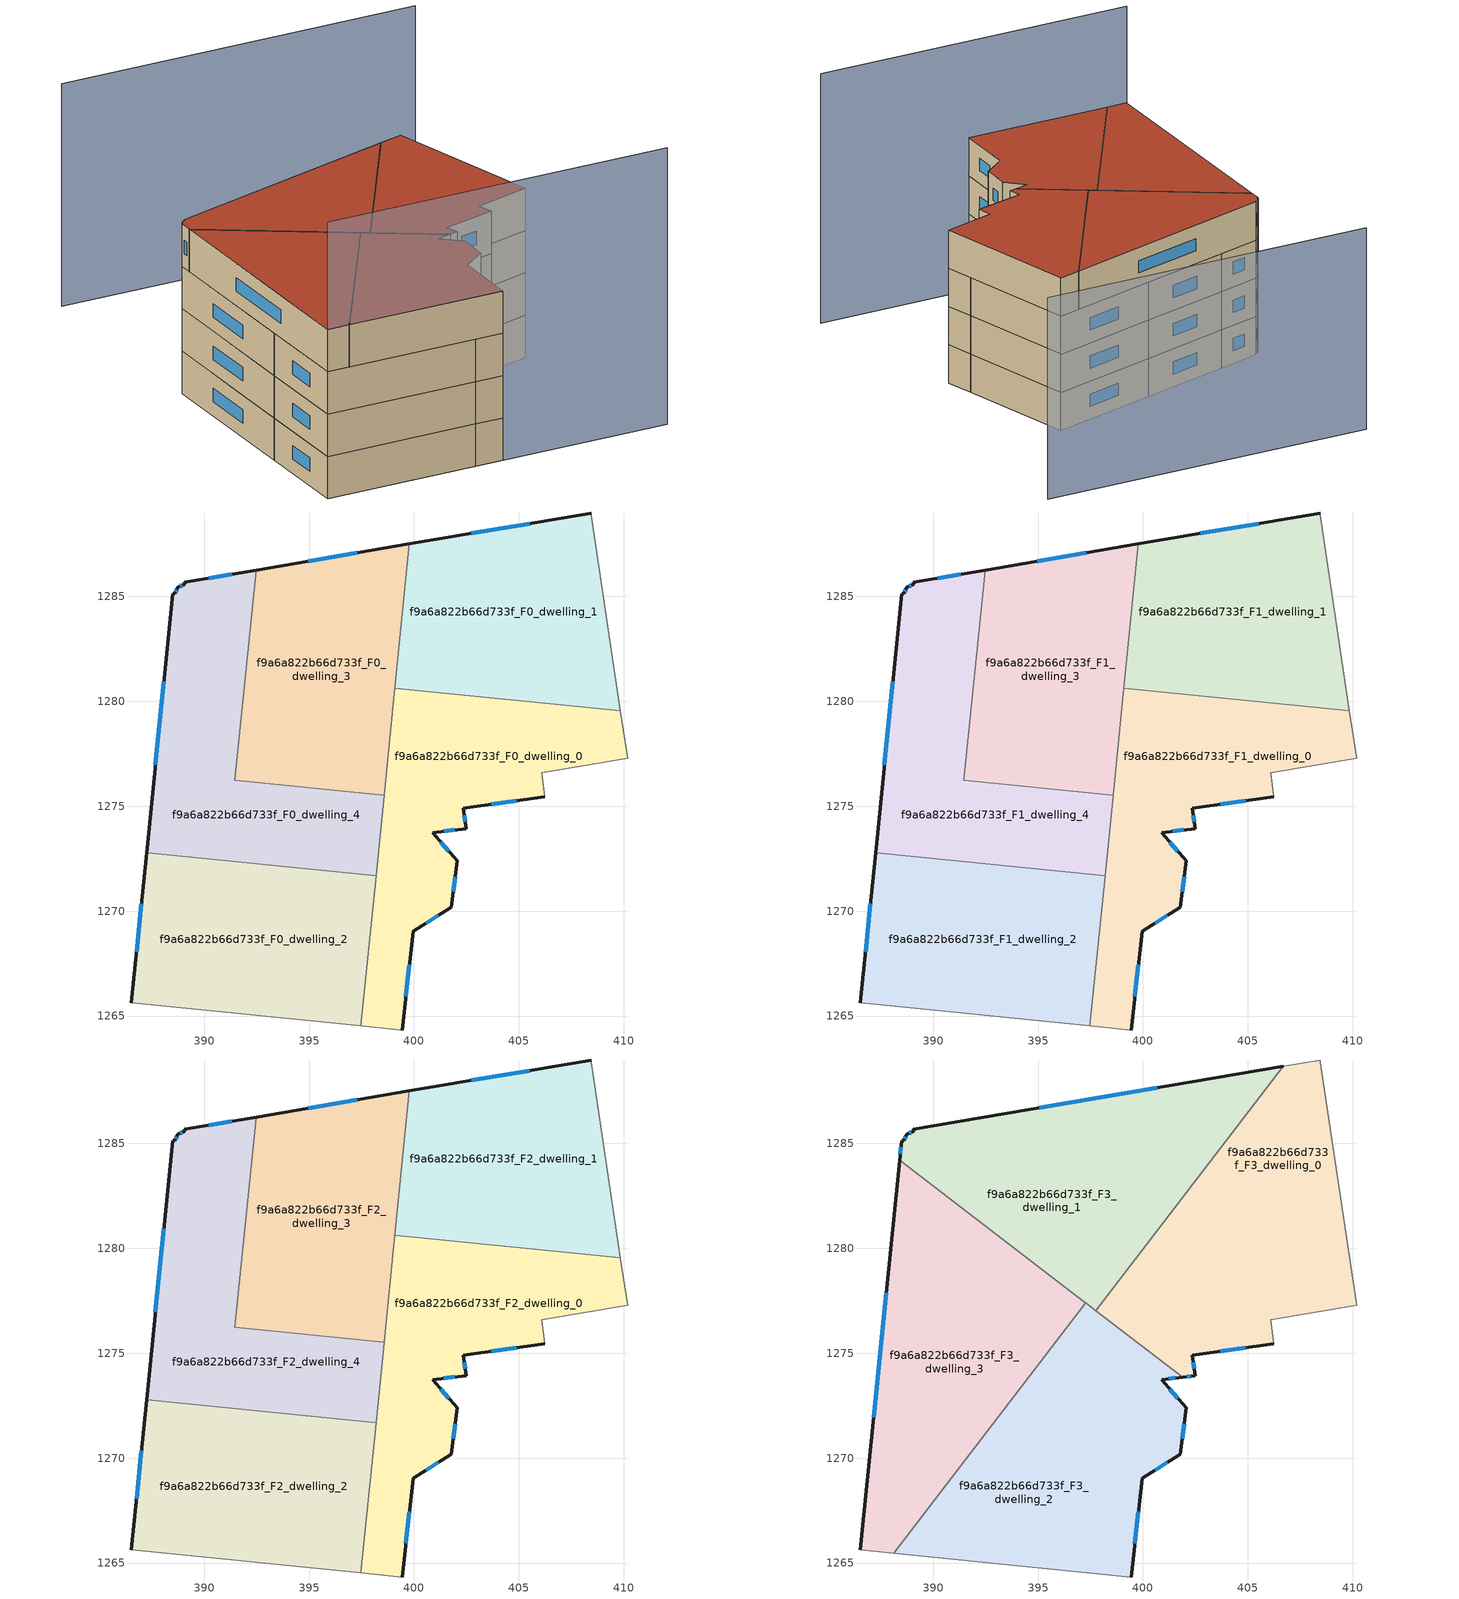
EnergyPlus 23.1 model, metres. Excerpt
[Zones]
f9a6a822b66d733f_F0_dwelling_0
 floor ground (EU_floor_Construction): 409.83,1279.55 410.18,1277.27 406.08,1276.58 406.22,1275.44 402.36,1274.91 402.48,1273.93 400.89,1273.74 402.05,1272.4 401.77,1270.17 399.96,1269.05 399.44,1264.34 397.47,1264.54 399.09,1280.63 z0
 wall outside (EU_wall_Construction): 399.44,1264.34 399.96,1269.05 401.77,1270.17 402.05,1272.4 400.89,1273.74 402.48,1273.93 402.36,1274.91 406.22,1275.44 z0:3
 wall adiabatic (EU_wall_Construction): 406.22,1275.44 406.08,1276.58 410.18,1277.27 409.83,1279.55 / 397.47,1264.54 399.44,1264.34 z0:3
 wall to f9a6a822b66d733f_F0_dwelling_1 (EU_wall_Construction): 409.83,1279.55 399.09,1280.63 z0:3
 wall to f9a6a822b66d733f_F0_dwelling_2 (EU_wall_Construction): 398.19,1271.68 397.47,1264.54 z0:3
 wall to f9a6a822b66d733f_F0_dwelling_4 (EU_wall_Construction): 398.58,1275.53 398.19,1271.68 z0:3
 wall to f9a6a822b66d733f_F0_dwelling_3 (EU_wall_Construction): 399.09,1280.63 398.58,1275.53 z0:3
 window (EU_Window_Construction): 403.67,1275.09 404.91,1275.26 / 402.44,1274.26 402.4,1274.57 / 401.43,1273.81 401.94,1273.87 / 401.65,1272.86 401.28,1273.28 / 401.86,1270.93 401.95,1271.64 / 400.57,1269.43 401.15,1269.79 / 399.62,1265.94 399.78,1267.45 z1.02:1.98
f9a6a822b66d733f_F0_dwelling_1
 floor ground (EU_floor_Construction): 408.45,1288.97 408.44,1288.86 409.83,1279.55 399.09,1280.63 399.78,1287.5 z0
 wall outside (EU_wall_Construction): 408.45,1288.97 399.78,1287.5 z0:3
 wall adiabatic (EU_wall_Construction): 409.83,1279.55 408.44,1288.86 408.45,1288.97 z0:3
 wall to f9a6a822b66d733f_F0_dwelling_3 (EU_wall_Construction): 399.78,1287.5 399.09,1280.63 z0:3
 window (EU_Window_Construction): 405.5,1288.47 402.73,1288 z1.02:1.98
f9a6a822b66d733f_F0_dwelling_2
 floor ground (EU_floor_Construction): 398.19,1271.68 397.47,1264.54 386.54,1265.64 387.26,1272.78 z0
 wall outside (EU_wall_Construction): 387.26,1272.78 386.54,1265.64 z0:3
 wall to f9a6a822b66d733f_F0_dwelling_4 (EU_wall_Construction): 398.19,1271.68 387.26,1272.78 z0:3
 wall adiabatic (EU_wall_Construction): 386.54,1265.64 397.47,1264.54 z0:3
 window (EU_Window_Construction): 387.01,1270.35 386.78,1268.07 z1.02:1.98
f9a6a822b66d733f_F0_dwelling_3
 floor ground (EU_floor_Construction): 399.78,1287.5 398.58,1275.53 391.47,1276.24 392.47,1286.25 z0
 wall outside (EU_wall_Construction): 399.78,1287.5 392.47,1286.25 z0:3
 wall to f9a6a822b66d733f_F0_dwelling_4 (EU_wall_Construction): 392.47,1286.25 391.47,1276.24 398.58,1275.53 z0:3
 window (EU_Window_Construction): 397.3,1287.07 394.96,1286.67 z1.02:1.98
f9a6a822b66d733f_F0_dwelling_4
 floor ground (EU_floor_Construction): 392.47,1286.25 391.47,1276.24 398.58,1275.53 398.19,1271.68 387.26,1272.78 388.5,1285.13 388.6,1285.12 388.73,1285.43 388.75,1285.44 389.08,1285.58 389.06,1285.67 z0
 wall outside (EU_wall_Construction): 392.47,1286.25 389.06,1285.67 389.08,1285.58 388.75,1285.44 388.73,1285.43 388.6,1285.12 388.5,1285.13 387.26,1272.78 z0:3
 window (EU_Window_Construction): 388.97,1285.53 388.86,1285.49 / 391.31,1286.05 390.22,1285.87 / 388.08,1280.93 387.68,1276.98 / 388.69,1285.32 388.65,1285.22 z1.02:1.98
f9a6a822b66d733f_F1_dwelling_0
 floor to f9a6a822b66d733f_F0_dwelling_0 (EU_floor_Construction): 409.83,1279.55 410.18,1277.27 406.08,1276.58 406.22,1275.44 402.36,1274.91 402.48,1273.93 400.89,1273.74 402.05,1272.4 401.77,1270.17 399.96,1269.05 399.44,1264.34 397.47,1264.54 399.09,1280.63 z3
 wall outside (EU_wall_Construction): 399.44,1264.34 399.96,1269.05 401.77,1270.17 402.05,1272.4 400.89,1273.74 402.48,1273.93 402.36,1274.91 406.22,1275.44 z3:6
 wall adiabatic (EU_wall_Construction): 406.22,1275.44 406.08,1276.58 410.18,1277.27 409.83,1279.55 / 397.47,1264.54 399.44,1264.34 z3:6
 wall to f9a6a822b66d733f_F1_dwelling_1 (EU_wall_Construction): 409.83,1279.55 399.09,1280.63 z3:6
 wall to f9a6a822b66d733f_F1_dwelling_2 (EU_wall_Construction): 398.19,1271.68 397.47,1264.54 z3:6
 wall to f9a6a822b66d733f_F1_dwelling_4 (EU_wall_Construction): 398.58,1275.53 398.19,1271.68 z3:6
 wall to f9a6a822b66d733f_F1_dwelling_3 (EU_wall_Construction): 399.09,1280.63 398.58,1275.53 z3:6
 window (EU_Window_Construction): 403.67,1275.09 404.91,1275.26 / 402.44,1274.26 402.4,1274.57 / 401.43,1273.81 401.94,1273.87 / 401.65,1272.86 401.28,1273.28 / 401.86,1270.93 401.95,1271.64 / 400.57,1269.43 401.15,1269.79 / 399.62,1265.94 399.78,1267.45 z4.02:4.98
f9a6a822b66d733f_F1_dwelling_1
 floor to f9a6a822b66d733f_F0_dwelling_1 (EU_floor_Construction): 408.45,1288.97 408.44,1288.86 409.83,1279.55 399.09,1280.63 399.78,1287.5 z3
 wall outside (EU_wall_Construction): 408.45,1288.97 399.78,1287.5 z3:6
 wall adiabatic (EU_wall_Construction): 409.83,1279.55 408.44,1288.86 408.45,1288.97 z3:6
 wall to f9a6a822b66d733f_F1_dwelling_3 (EU_wall_Construction): 399.78,1287.5 399.09,1280.63 z3:6
 window (EU_Window_Construction): 405.5,1288.47 402.73,1288 z4.02:4.98
f9a6a822b66d733f_F1_dwelling_2
 floor to f9a6a822b66d733f_F0_dwelling_2 (EU_floor_Construction): 398.19,1271.68 397.47,1264.54 386.54,1265.64 387.26,1272.78 z3
 wall outside (EU_wall_Construction): 387.26,1272.78 386.54,1265.64 z3:6
 wall to f9a6a822b66d733f_F1_dwelling_4 (EU_wall_Construction): 398.19,1271.68 387.26,1272.78 z3:6
 wall adiabatic (EU_wall_Construction): 386.54,1265.64 397.47,1264.54 z3:6
 window (EU_Window_Construction): 387.01,1270.35 386.78,1268.07 z4.02:4.98
f9a6a822b66d733f_F1_dwelling_3
 floor to f9a6a822b66d733f_F0_dwelling_3 (EU_floor_Construction): 399.78,1287.5 398.58,1275.53 391.47,1276.24 392.47,1286.25 z3
 wall outside (EU_wall_Construction): 399.78,1287.5 392.47,1286.25 z3:6
 wall to f9a6a822b66d733f_F1_dwelling_4 (EU_wall_Construction): 392.47,1286.25 391.47,1276.24 398.58,1275.53 z3:6
 window (EU_Window_Construction): 397.3,1287.07 394.96,1286.67 z4.02:4.98
f9a6a822b66d733f_F1_dwelling_4
 floor to f9a6a822b66d733f_F0_dwelling_4 (EU_floor_Construction): 392.47,1286.25 391.47,1276.24 398.58,1275.53 398.19,1271.68 387.26,1272.78 388.5,1285.13 388.6,1285.12 388.73,1285.43 388.75,1285.44 389.08,1285.58 389.06,1285.67 z3
 wall outside (EU_wall_Construction): 392.47,1286.25 389.06,1285.67 389.08,1285.58 388.75,1285.44 388.73,1285.43 388.6,1285.12 388.5,1285.13 387.26,1272.78 z3:6
 window (EU_Window_Construction): 388.97,1285.53 388.86,1285.49 / 391.31,1286.05 390.22,1285.87 / 388.08,1280.93 387.68,1276.98 / 388.69,1285.32 388.65,1285.22 z4.02:4.98
f9a6a822b66d733f_F2_dwelling_0
 floor to f9a6a822b66d733f_F1_dwelling_0 (EU_floor_Construction): 409.83,1279.55 410.18,1277.27 406.08,1276.58 406.22,1275.44 402.36,1274.91 402.48,1273.93 400.89,1273.74 402.05,1272.4 401.77,1270.17 399.96,1269.05 399.44,1264.34 397.47,1264.54 399.09,1280.63 z6
 wall outside (EU_wall_Construction): 399.44,1264.34 399.96,1269.05 401.77,1270.17 402.05,1272.4 400.89,1273.74 402.48,1273.93 402.36,1274.91 406.22,1275.44 z6:9
 wall adiabatic (EU_wall_Construction): 406.22,1275.44 406.08,1276.58 410.18,1277.27 409.83,1279.55 / 397.47,1264.54 399.44,1264.34 z6:9
 wall to f9a6a822b66d733f_F2_dwelling_1 (EU_wall_Construction): 409.83,1279.55 399.09,1280.63 z6:9
 wall to f9a6a822b66d733f_F2_dwelling_2 (EU_wall_Construction): 398.19,1271.68 397.47,1264.54 z6:9
 wall to f9a6a822b66d733f_F2_dwelling_4 (EU_wall_Construction): 398.58,1275.53 398.19,1271.68 z6:9
 wall to f9a6a822b66d733f_F2_dwelling_3 (EU_wall_Construction): 399.09,1280.63 398.58,1275.53 z6:9
 window (EU_Window_Construction): 403.67,1275.09 404.91,1275.26 / 402.44,1274.26 402.4,1274.57 / 401.43,1273.81 401.94,1273.87 / 401.65,1272.86 401.28,1273.28 / 401.86,1270.93 401.95,1271.64 / 400.57,1269.43 401.15,1269.79 / 399.62,1265.94 399.78,1267.45 z7.02:7.98
f9a6a822b66d733f_F2_dwelling_1
 floor to f9a6a822b66d733f_F1_dwelling_1 (EU_floor_Construction): 408.45,1288.97 408.44,1288.86 409.83,1279.55 399.09,1280.63 399.78,1287.5 z6
 wall outside (EU_wall_Construction): 408.45,1288.97 399.78,1287.5 z6:9
 wall adiabatic (EU_wall_Construction): 409.83,1279.55 408.44,1288.86 408.45,1288.97 z6:9
 wall to f9a6a822b66d733f_F2_dwelling_3 (EU_wall_Construction): 399.78,1287.5 399.09,1280.63 z6:9
 window (EU_Window_Construction): 405.5,1288.47 402.73,1288 z7.02:7.98
f9a6a822b66d733f_F2_dwelling_2
 floor to f9a6a822b66d733f_F1_dwelling_2 (EU_floor_Construction): 398.19,1271.68 397.47,1264.54 386.54,1265.64 387.26,1272.78 z6
 wall outside (EU_wall_Construction): 387.26,1272.78 386.54,1265.64 z6:9
 wall to f9a6a822b66d733f_F2_dwelling_4 (EU_wall_Construction): 398.19,1271.68 387.26,1272.78 z6:9
 wall adiabatic (EU_wall_Construction): 386.54,1265.64 397.47,1264.54 z6:9
 window (EU_Window_Construction): 387.01,1270.35 386.78,1268.07 z7.02:7.98
f9a6a822b66d733f_F2_dwelling_3
 floor to f9a6a822b66d733f_F1_dwelling_3 (EU_floor_Construction): 399.78,1287.5 398.58,1275.53 391.47,1276.24 392.47,1286.25 z6
 wall outside (EU_wall_Construction): 399.78,1287.5 392.47,1286.25 z6:9
 wall to f9a6a822b66d733f_F2_dwelling_4 (EU_wall_Construction): 392.47,1286.25 391.47,1276.24 398.58,1275.53 z6:9
 window (EU_Window_Construction): 397.3,1287.07 394.96,1286.67 z7.02:7.98
f9a6a822b66d733f_F2_dwelling_4
 floor to f9a6a822b66d733f_F1_dwelling_4 (EU_floor_Construction): 392.47,1286.25 391.47,1276.24 398.58,1275.53 398.19,1271.68 387.26,1272.78 388.5,1285.13 388.6,1285.12 388.73,1285.43 388.75,1285.44 389.08,1285.58 389.06,1285.67 z6
 wall outside (EU_wall_Construction): 392.47,1286.25 389.06,1285.67 389.08,1285.58 388.75,1285.44 388.73,1285.43 388.6,1285.12 388.5,1285.13 387.26,1272.78 z6:9
 window (EU_Window_Construction): 388.97,1285.53 388.86,1285.49 / 391.31,1286.05 390.22,1285.87 / 388.08,1280.93 387.68,1276.98 / 388.69,1285.32 388.65,1285.22 z7.02:7.98
f9a6a822b66d733f_F3_dwelling_0
 floor to f9a6a822b66d733f_F2_dwelling_0 (EU_floor_Construction): 409.83,1279.55 410.18,1277.27 406.08,1276.58 406.22,1275.44 402.36,1274.91 402.48,1273.93 401.89,1273.86 398.66,1276.33 398.88,1278.49 400.42,1280.5 z9
 floor to f9a6a822b66d733f_F2_dwelling_1 (EU_floor_Construction): 408.45,1288.97 408.44,1288.86 409.83,1279.55 400.42,1280.5 406.67,1288.67 z9
 floor to f9a6a822b66d733f_F2_dwelling_3 (EU_floor_Construction): 398.88,1278.49 398.66,1276.33 397.76,1277.03 z9
 wall outside (EU_wall_Construction): 401.89,1273.86 402.48,1273.93 402.36,1274.91 406.22,1275.44 z9:12
 wall adiabatic (EU_wall_Construction): 406.22,1275.44 406.08,1276.58 410.18,1277.27 408.44,1288.86 408.45,1288.97 406.67,1288.67 z9:12
 wall to f9a6a822b66d733f_F3_dwelling_1 (EU_wall_Construction): 406.67,1288.67 397.76,1277.03 z9:12
 wall to f9a6a822b66d733f_F3_dwelling_2 (EU_wall_Construction): 397.76,1277.03 401.89,1273.86 z9:12
 window (EU_Window_Construction): 403.67,1275.09 404.91,1275.26 / 402.44,1274.26 402.4,1274.57 / 402.09,1273.89 402.28,1273.91 z10.02:10.98
 roof outside (EU_roof_Construction): 410.18,1277.27 408.44,1288.86 408.45,1288.97 406.67,1288.67 397.76,1277.03 401.89,1273.86 402.48,1273.93 402.36,1274.91 406.22,1275.44 406.08,1276.58 z12
f9a6a822b66d733f_F3_dwelling_1
 floor to f9a6a822b66d733f_F2_dwelling_1 (EU_floor_Construction): 406.67,1288.67 400.42,1280.5 399.09,1280.63 399.78,1287.5 z9
 floor to f9a6a822b66d733f_F2_dwelling_0 (EU_floor_Construction): 400.42,1280.5 398.88,1278.49 399.09,1280.63 z9
 floor to f9a6a822b66d733f_F2_dwelling_3 (EU_floor_Construction): 399.78,1287.5 398.88,1278.49 397.76,1277.03 391.99,1281.44 392.47,1286.25 z9
 floor to f9a6a822b66d733f_F2_dwelling_4 (EU_floor_Construction): 392.47,1286.25 391.99,1281.44 388.41,1284.19 388.5,1285.13 388.6,1285.12 388.73,1285.43 388.75,1285.44 389.08,1285.58 389.06,1285.67 z9
 wall outside (EU_wall_Construction): 406.67,1288.67 389.06,1285.67 389.08,1285.58 388.75,1285.44 388.73,1285.43 388.6,1285.12 388.5,1285.13 388.41,1284.19 z9:12
 wall to f9a6a822b66d733f_F3_dwelling_3 (EU_wall_Construction): 388.41,1284.19 397.26,1277.4 z9:12
 wall to f9a6a822b66d733f_F3_dwelling_2 (EU_wall_Construction): 397.26,1277.41 397.76,1277.03 z9:12
 window (EU_Window_Construction): 388.97,1285.53 388.86,1285.49 / 400.68,1287.65 395.05,1286.69 / 388.47,1284.81 388.44,1284.51 / 388.69,1285.32 388.65,1285.22 z10.02:10.98
 roof outside (EU_roof_Construction): 397.76,1277.03 406.67,1288.67 389.06,1285.67 389.08,1285.58 388.75,1285.44 388.73,1285.43 388.6,1285.12 388.5,1285.13 388.41,1284.19 z12
f9a6a822b66d733f_F3_dwelling_2
 floor to f9a6a822b66d733f_F2_dwelling_2 (EU_floor_Construction): 398.19,1271.68 397.47,1264.54 388.13,1265.48 393.26,1272.18 z9
 floor to f9a6a822b66d733f_F2_dwelling_0 (EU_floor_Construction): 401.89,1273.86 400.89,1273.74 402.05,1272.4 401.77,1270.17 399.96,1269.05 399.44,1264.34 397.47,1264.54 398.66,1276.33 z9
 floor to f9a6a822b66d733f_F2_dwelling_4 (EU_floor_Construction): 398.58,1275.53 398.19,1271.68 393.26,1272.18 396.02,1275.78 z9
 floor to f9a6a822b66d733f_F2_dwelling_3 (EU_floor_Construction): 398.66,1276.33 398.58,1275.53 396.02,1275.78 397.26,1277.4 z9
 wall outside (EU_wall_Construction): 399.44,1264.34 399.96,1269.05 401.77,1270.17 402.05,1272.4 400.89,1273.74 401.89,1273.86 z9:12
 wall adiabatic (EU_wall_Construction): 388.13,1265.48 399.44,1264.34 z9:12
 wall to f9a6a822b66d733f_F3_dwelling_3 (EU_wall_Construction): 397.26,1277.41 388.13,1265.48 z9:12
 window (EU_Window_Construction): 401.86,1270.93 401.95,1271.64 / 400.57,1269.43 401.15,1269.79 / 399.62,1265.94 399.78,1267.45 / 401.23,1273.78 401.55,1273.82 / 401.65,1272.86 401.28,1273.28 z10.02:10.98
 roof outside (EU_roof_Construction): 399.44,1264.34 399.96,1269.05 401.77,1270.17 402.05,1272.4 400.89,1273.74 401.89,1273.86 397.26,1277.41 388.13,1265.48 z12
f9a6a822b66d733f_F3_dwelling_3
 floor to f9a6a822b66d733f_F2_dwelling_3 (EU_floor_Construction): 397.26,1277.41 396.02,1275.78 391.47,1276.24 391.99,1281.44 z9
 floor to f9a6a822b66d733f_F2_dwelling_4 (EU_floor_Construction): 391.99,1281.44 391.47,1276.24 396.02,1275.78 393.26,1272.18 387.26,1272.78 388.41,1284.19 z9
 floor to f9a6a822b66d733f_F2_dwelling_2 (EU_floor_Construction): 393.26,1272.18 388.13,1265.48 386.54,1265.64 387.26,1272.78 z9
 wall outside (EU_wall_Construction): 388.41,1284.19 386.54,1265.64 z9:12
 wall adiabatic (EU_wall_Construction): 386.54,1265.64 388.13,1265.48 z9:12
 window (EU_Window_Construction): 387.77,1277.88 387.17,1271.95 z10.02:10.98
 roof outside (EU_roof_Construction): 388.13,1265.48 397.26,1277.41 388.41,1284.19 386.54,1265.64 z12
shading: 386.53,1265.64 411.59,1263.12 z0:19.6; 416.22,1298.55 390.16,1301.24 z0:15.8
[Building]
EU S2 Campaign: North Axis=0; Terrain=City; Solar Distribution=FullExterior
[Site:Location]
Vienna: Latitude=48; Longitude=16.5; Time Zone=1; Elevation=183
[SizingPeriod:WeatherFileDays]
AnnualSizingPeriod: Begin Month=1; Begin Day of Month=1; End Month=12; End Day of Month=31; Day of Week for Start Day=Monday; Use Weather File Daylight Saving Period=No; Use Weather File Rain and Snow Indicators=No
[MATERIAL]
EU_InternalMass_Material: Roughness=MediumRough; Thickness=0.1; Conductivity=1; Density=1800; Specific Heat=900; Thermal Absorptance=0.9; Solar Absorptance=0.7; Visible Absorptance=0.7
[MATERIAL:NOMASS] Roughness=MediumRough; Thermal Absorptance=0.9; Solar Absorptance=0.7; Visible Absorptance=0.7
Name | Thermal Resistance
EU_wall_NoMass | 0.942466
EU_roof_NoMass | 0.551687
EU_floor_NoMass | 0.66527
[WINDOWMATERIAL:SIMPLEGLAZINGSYSTEM]
EU_Window_SimpleGlazing: UFactor=2.03367; Solar Heat Gain Coefficient=0.65; Visible Transmittance=0.65
[CONSTRUCTION]
EU_wall_Construction: EU_wall_NoMass
EU_roof_Construction: EU_roof_NoMass
EU_floor_Construction: EU_floor_NoMass
EU_Window_Construction: EU_Window_SimpleGlazing
EU_InternalMass_Construction: EU_InternalMass_Material
[ZONE] Type=1; Multiplier=1; Ceiling Height=autocalculate; Floor Area=autocalculate; Part of Total Floor Area=Yes
Name | Volume
f9a6a822b66d733f_F0_dwelling_0; f9a6a822b66d733f_F1_dwelling_0; f9a6a822b66d733f_F2_dwelling_0 | 236.798
f9a6a822b66d733f_F3_dwelling_0 | 296.041
f9a6a822b66d733f_F0_dwelling_1; f9a6a822b66d733f_F1_dwelling_1; f9a6a822b66d733f_F2_dwelling_1 | 236.799
f9a6a822b66d733f_F3_dwelling_1 | 296.024
f9a6a822b66d733f_F0_dwelling_2; f9a6a822b66d733f_F1_dwelling_2; f9a6a822b66d733f_F2_dwelling_2 | 236.811
f9a6a822b66d733f_F3_dwelling_2 | 296.01
f9a6a822b66d733f_F0_dwelling_3; f9a6a822b66d733f_F1_dwelling_3; f9a6a822b66d733f_F2_dwelling_3 | 236.829
f9a6a822b66d733f_F3_dwelling_3 | 296.016
f9a6a822b66d733f_F0_dwelling_4; f9a6a822b66d733f_F1_dwelling_4; f9a6a822b66d733f_F2_dwelling_4 | 236.826
[INTERNALMASS] Construction=EU_InternalMass_Construction
Name | Zone or ZoneList | Surface Area
f9a6a822b66d733f_F0_dwelling_0_EU_InternalMass | f9a6a822b66d733f_F0_dwelling_0 | 78.9324
f9a6a822b66d733f_F0_dwelling_1_EU_InternalMass | f9a6a822b66d733f_F0_dwelling_1 | 78.9338
f9a6a822b66d733f_F0_dwelling_2_EU_InternalMass | f9a6a822b66d733f_F0_dwelling_2 | 78.9338
f9a6a822b66d733f_F0_dwelling_3_EU_InternalMass | f9a6a822b66d733f_F0_dwelling_3 | 78.9415
f9a6a822b66d733f_F0_dwelling_4_EU_InternalMass | f9a6a822b66d733f_F0_dwelling_4 | 78.9422
f9a6a822b66d733f_F1_dwelling_0_EU_InternalMass | f9a6a822b66d733f_F1_dwelling_0 | 78.9324
f9a6a822b66d733f_F1_dwelling_1_EU_InternalMass | f9a6a822b66d733f_F1_dwelling_1 | 78.9338
f9a6a822b66d733f_F1_dwelling_2_EU_InternalMass | f9a6a822b66d733f_F1_dwelling_2 | 78.9338
f9a6a822b66d733f_F1_dwelling_3_EU_InternalMass | f9a6a822b66d733f_F1_dwelling_3 | 78.9415
f9a6a822b66d733f_F1_dwelling_4_EU_InternalMass | f9a6a822b66d733f_F1_dwelling_4 | 78.9422
f9a6a822b66d733f_F2_dwelling_0_EU_InternalMass | f9a6a822b66d733f_F2_dwelling_0 | 78.9324
f9a6a822b66d733f_F2_dwelling_1_EU_InternalMass | f9a6a822b66d733f_F2_dwelling_1 | 78.9338
f9a6a822b66d733f_F2_dwelling_2_EU_InternalMass | f9a6a822b66d733f_F2_dwelling_2 | 78.9338
f9a6a822b66d733f_F2_dwelling_3_EU_InternalMass | f9a6a822b66d733f_F2_dwelling_3 | 78.9415
f9a6a822b66d733f_F2_dwelling_4_EU_InternalMass | f9a6a822b66d733f_F2_dwelling_4 | 78.9422
f9a6a822b66d733f_F3_dwelling_0_EU_InternalMass | f9a6a822b66d733f_F3_dwelling_0 | 98.6802
f9a6a822b66d733f_F3_dwelling_1_EU_InternalMass | f9a6a822b66d733f_F3_dwelling_1 | 98.6749
f9a6a822b66d733f_F3_dwelling_2_EU_InternalMass | f9a6a822b66d733f_F3_dwelling_2 | 98.67
f9a6a822b66d733f_F3_dwelling_3_EU_InternalMass | f9a6a822b66d733f_F3_dwelling_3 | 98.672
[OTHEREQUIPMENT] Fuel Type=Electricity; Design Level Calculation Method=Watts/Area; Power per Zone Floor Area=1; Fraction Latent=0; Fraction Radiant=0; Fraction Lost=0; Carbon Dioxide Generation Rate=0; EndUse Subcategory=EU_Step8_InternalGains
Name | Zone or ZoneList or Space or SpaceList | Schedule
EU_Step8_InternalGain_f9a6a822b66d733f_F0_dwelling_0_f000 | f9a6a822b66d733f_F0_dwelling_0 | EU_Step8_GainSchedule_f9a6a822b66d733f_F0_dwelling_0_f000
EU_Step8_InternalGain_f9a6a822b66d733f_F0_dwelling_1_f000 | f9a6a822b66d733f_F0_dwelling_1 | EU_Step8_GainSchedule_f9a6a822b66d733f_F0_dwelling_1_f000
EU_Step8_InternalGain_f9a6a822b66d733f_F0_dwelling_2_f000 | f9a6a822b66d733f_F0_dwelling_2 | EU_Step8_GainSchedule_f9a6a822b66d733f_F0_dwelling_2_f000
EU_Step8_InternalGain_f9a6a822b66d733f_F0_dwelling_3_f000 | f9a6a822b66d733f_F0_dwelling_3 | EU_Step8_GainSchedule_f9a6a822b66d733f_F0_dwelling_3_f000
EU_Step8_InternalGain_f9a6a822b66d733f_F0_dwelling_4_f000 | f9a6a822b66d733f_F0_dwelling_4 | EU_Step8_GainSchedule_f9a6a822b66d733f_F0_dwelling_4_f000
EU_Step8_InternalGain_f9a6a822b66d733f_F1_dwelling_0_f000 | f9a6a822b66d733f_F1_dwelling_0 | EU_Step8_GainSchedule_f9a6a822b66d733f_F1_dwelling_0_f000
EU_Step8_InternalGain_f9a6a822b66d733f_F1_dwelling_1_f000 | f9a6a822b66d733f_F1_dwelling_1 | EU_Step8_GainSchedule_f9a6a822b66d733f_F1_dwelling_1_f000
EU_Step8_InternalGain_f9a6a822b66d733f_F1_dwelling_2_f000 | f9a6a822b66d733f_F1_dwelling_2 | EU_Step8_GainSchedule_f9a6a822b66d733f_F1_dwelling_2_f000
EU_Step8_InternalGain_f9a6a822b66d733f_F1_dwelling_3_f000 | f9a6a822b66d733f_F1_dwelling_3 | EU_Step8_GainSchedule_f9a6a822b66d733f_F1_dwelling_3_f000
EU_Step8_InternalGain_f9a6a822b66d733f_F1_dwelling_4_f000 | f9a6a822b66d733f_F1_dwelling_4 | EU_Step8_GainSchedule_f9a6a822b66d733f_F1_dwelling_4_f000
EU_Step8_InternalGain_f9a6a822b66d733f_F2_dwelling_0_f000 | f9a6a822b66d733f_F2_dwelling_0 | EU_Step8_GainSchedule_f9a6a822b66d733f_F2_dwelling_0_f000
EU_Step8_InternalGain_f9a6a822b66d733f_F2_dwelling_1_f000 | f9a6a822b66d733f_F2_dwelling_1 | EU_Step8_GainSchedule_f9a6a822b66d733f_F2_dwelling_1_f000
EU_Step8_InternalGain_f9a6a822b66d733f_F2_dwelling_2_f000 | f9a6a822b66d733f_F2_dwelling_2 | EU_Step8_GainSchedule_f9a6a822b66d733f_F2_dwelling_2_f000
EU_Step8_InternalGain_f9a6a822b66d733f_F2_dwelling_3_f000 | f9a6a822b66d733f_F2_dwelling_3 | EU_Step8_GainSchedule_f9a6a822b66d733f_F2_dwelling_3_f000
EU_Step8_InternalGain_f9a6a822b66d733f_F2_dwelling_4_f000 | f9a6a822b66d733f_F2_dwelling_4 | EU_Step8_GainSchedule_f9a6a822b66d733f_F2_dwelling_4_f000
EU_Step8_InternalGain_f9a6a822b66d733f_F3_dwelling_0_f000 | f9a6a822b66d733f_F3_dwelling_0 | EU_Step8_GainSchedule_f9a6a822b66d733f_F3_dwelling_0_f000
EU_Step8_InternalGain_f9a6a822b66d733f_F3_dwelling_1_f000 | f9a6a822b66d733f_F3_dwelling_1 | EU_Step8_GainSchedule_f9a6a822b66d733f_F3_dwelling_1_f000
EU_Step8_InternalGain_f9a6a822b66d733f_F3_dwelling_2_f000 | f9a6a822b66d733f_F3_dwelling_2 | EU_Step8_GainSchedule_f9a6a822b66d733f_F3_dwelling_2_f000
EU_Step8_InternalGain_f9a6a822b66d733f_F3_dwelling_3_f000 | f9a6a822b66d733f_F3_dwelling_3 | EU_Step8_GainSchedule_f9a6a822b66d733f_F3_dwelling_3_f000
[ZONEVENTILATION:DESIGNFLOWRATE] Schedule=EU_AlwaysOn; Design Flow Rate Calculation Method=AirChanges/Hour; Air Changes per Hour=0.530523; Ventilation Type=Natural; Fan Pressure Rise=0; Fan Total Efficiency=1; Constant Term Coefficient=1; Temperature Term Coefficient=0; Velocity Term Coefficient=0; Velocity Squared Term Coefficient=0; Minimum Indoor Temperature=-100; Maximum Indoor Temperature=100; Delta Temperature=-100; Minimum Outdoor Temperature=-100; Maximum Outdoor Temperature=100; Maximum Wind Speed=40
Name | Zone or ZoneList or Space or SpaceList
EU_ConstantAir_f9a6a822b66d733f_F0_dwelling_0 | f9a6a822b66d733f_F0_dwelling_0
EU_ConstantAir_f9a6a822b66d733f_F0_dwelling_1 | f9a6a822b66d733f_F0_dwelling_1
EU_ConstantAir_f9a6a822b66d733f_F0_dwelling_2 | f9a6a822b66d733f_F0_dwelling_2
EU_ConstantAir_f9a6a822b66d733f_F0_dwelling_3 | f9a6a822b66d733f_F0_dwelling_3
EU_ConstantAir_f9a6a822b66d733f_F0_dwelling_4 | f9a6a822b66d733f_F0_dwelling_4
EU_ConstantAir_f9a6a822b66d733f_F1_dwelling_0 | f9a6a822b66d733f_F1_dwelling_0
EU_ConstantAir_f9a6a822b66d733f_F1_dwelling_1 | f9a6a822b66d733f_F1_dwelling_1
EU_ConstantAir_f9a6a822b66d733f_F1_dwelling_2 | f9a6a822b66d733f_F1_dwelling_2
EU_ConstantAir_f9a6a822b66d733f_F1_dwelling_3 | f9a6a822b66d733f_F1_dwelling_3
EU_ConstantAir_f9a6a822b66d733f_F1_dwelling_4 | f9a6a822b66d733f_F1_dwelling_4
EU_ConstantAir_f9a6a822b66d733f_F2_dwelling_0 | f9a6a822b66d733f_F2_dwelling_0
EU_ConstantAir_f9a6a822b66d733f_F2_dwelling_1 | f9a6a822b66d733f_F2_dwelling_1
EU_ConstantAir_f9a6a822b66d733f_F2_dwelling_2 | f9a6a822b66d733f_F2_dwelling_2
EU_ConstantAir_f9a6a822b66d733f_F2_dwelling_3 | f9a6a822b66d733f_F2_dwelling_3
EU_ConstantAir_f9a6a822b66d733f_F2_dwelling_4 | f9a6a822b66d733f_F2_dwelling_4
EU_ConstantAir_f9a6a822b66d733f_F3_dwelling_0 | f9a6a822b66d733f_F3_dwelling_0
EU_ConstantAir_f9a6a822b66d733f_F3_dwelling_1 | f9a6a822b66d733f_F3_dwelling_1
EU_ConstantAir_f9a6a822b66d733f_F3_dwelling_2 | f9a6a822b66d733f_F3_dwelling_2
EU_ConstantAir_f9a6a822b66d733f_F3_dwelling_3 | f9a6a822b66d733f_F3_dwelling_3
[HVACTEMPLATE:THERMOSTAT] Constant Heating Setpoint=20; Constant Cooling Setpoint=50
EU_HeatOnly_f9a6a822b66d733f_F0_dwelling_0; EU_HeatOnly_f9a6a822b66d733f_F0_dwelling_1; EU_HeatOnly_f9a6a822b66d733f_F0_dwelling_2; EU_HeatOnly_f9a6a822b66d733f_F0_dwelling_3; EU_HeatOnly_f9a6a822b66d733f_F0_dwelling_4; EU_HeatOnly_f9a6a822b66d733f_F1_dwelling_0; EU_HeatOnly_f9a6a822b66d733f_F1_dwelling_1; EU_HeatOnly_f9a6a822b66d733f_F1_dwelling_2; EU_HeatOnly_f9a6a822b66d733f_F1_dwelling_3; EU_HeatOnly_f9a6a822b66d733f_F1_dwelling_4; EU_HeatOnly_f9a6a822b66d733f_F2_dwelling_0; EU_HeatOnly_f9a6a822b66d733f_F2_dwelling_1; EU_HeatOnly_f9a6a822b66d733f_F2_dwelling_2; EU_HeatOnly_f9a6a822b66d733f_F2_dwelling_3; EU_HeatOnly_f9a6a822b66d733f_F2_dwelling_4; EU_HeatOnly_f9a6a822b66d733f_F3_dwelling_0; EU_HeatOnly_f9a6a822b66d733f_F3_dwelling_1; EU_HeatOnly_f9a6a822b66d733f_F3_dwelling_2; EU_HeatOnly_f9a6a822b66d733f_F3_dwelling_3
[HVACTEMPLATE:ZONE:IDEALLOADSAIRSYSTEM] System Availability Schedule=EU_AlwaysOn; Maximum Heating Supply Air Temperature=50; Minimum Cooling Supply Air Temperature=13; Maximum Heating Supply Air Humidity Ratio=0.0156; Minimum Cooling Supply Air Humidity Ratio=0.0077; Heating Limit=NoLimit; Cooling Limit=NoLimit; Heating Availability Schedule=EU_AlwaysOn; Cooling Availability Schedule=EU_CoolingOff; Dehumidification Control Type=ConstantSensibleHeatRatio; Cooling Sensible Heat Ratio=0.7; Dehumidification Setpoint=60; Humidification Control Type=None; Humidification Setpoint=30; Outdoor Air Method=None; Outdoor Air Flow Rate per Person=0.00944; Outdoor Air Flow Rate per Zone Floor Area=0; Outdoor Air Flow Rate per Zone=0; Demand Controlled Ventilation Type=None; Outdoor Air Economizer Type=NoEconomizer; Heat Recovery Type=None; Sensible Heat Recovery Effectiveness=0.7; Latent Heat Recovery Effectiveness=0.65
Name | Template Thermostat
f9a6a822b66d733f_F0_dwelling_0 | EU_HeatOnly_f9a6a822b66d733f_F0_dwelling_0
f9a6a822b66d733f_F0_dwelling_1 | EU_HeatOnly_f9a6a822b66d733f_F0_dwelling_1
f9a6a822b66d733f_F0_dwelling_2 | EU_HeatOnly_f9a6a822b66d733f_F0_dwelling_2
f9a6a822b66d733f_F0_dwelling_3 | EU_HeatOnly_f9a6a822b66d733f_F0_dwelling_3
f9a6a822b66d733f_F0_dwelling_4 | EU_HeatOnly_f9a6a822b66d733f_F0_dwelling_4
f9a6a822b66d733f_F1_dwelling_0 | EU_HeatOnly_f9a6a822b66d733f_F1_dwelling_0
f9a6a822b66d733f_F1_dwelling_1 | EU_HeatOnly_f9a6a822b66d733f_F1_dwelling_1
f9a6a822b66d733f_F1_dwelling_2 | EU_HeatOnly_f9a6a822b66d733f_F1_dwelling_2
f9a6a822b66d733f_F1_dwelling_3 | EU_HeatOnly_f9a6a822b66d733f_F1_dwelling_3
f9a6a822b66d733f_F1_dwelling_4 | EU_HeatOnly_f9a6a822b66d733f_F1_dwelling_4
f9a6a822b66d733f_F2_dwelling_0 | EU_HeatOnly_f9a6a822b66d733f_F2_dwelling_0
f9a6a822b66d733f_F2_dwelling_1 | EU_HeatOnly_f9a6a822b66d733f_F2_dwelling_1
f9a6a822b66d733f_F2_dwelling_2 | EU_HeatOnly_f9a6a822b66d733f_F2_dwelling_2
f9a6a822b66d733f_F2_dwelling_3 | EU_HeatOnly_f9a6a822b66d733f_F2_dwelling_3
f9a6a822b66d733f_F2_dwelling_4 | EU_HeatOnly_f9a6a822b66d733f_F2_dwelling_4
f9a6a822b66d733f_F3_dwelling_0 | EU_HeatOnly_f9a6a822b66d733f_F3_dwelling_0
f9a6a822b66d733f_F3_dwelling_1 | EU_HeatOnly_f9a6a822b66d733f_F3_dwelling_1
f9a6a822b66d733f_F3_dwelling_2 | EU_HeatOnly_f9a6a822b66d733f_F3_dwelling_2
f9a6a822b66d733f_F3_dwelling_3 | EU_HeatOnly_f9a6a822b66d733f_F3_dwelling_3
[SIZING:ZONE] Zone Cooling Design Supply Air Temperature Input Method=SupplyAirTemperature; Zone Cooling Design Supply Air Temperature=13; Zone Heating Design Supply Air Temperature Input Method=SupplyAirTemperature; Zone Heating Design Supply Air Temperature=50; Zone Cooling Design Supply Air Humidity Ratio=0.008; Zone Heating Design Supply Air Humidity Ratio=0.008; Cooling Design Air Flow Method=DesignDay; Cooling Design Air Flow Rate=0; Cooling Minimum Air Flow per Zone Floor Area=0.000762; Cooling Minimum Air Flow=0; Cooling Minimum Air Flow Fraction=0.2; Heating Design Air Flow Method=DesignDay; Heating Design Air Flow Rate=0; Heating Maximum Air Flow per Zone Floor Area=0.002032; Heating Maximum Air Flow=0.141576; Heating Maximum Air Flow Fraction=0.3; Account for Dedicated Outdoor Air System=No; Dedicated Outdoor Air System Control Strategy=NeutralSupplyAir; Dedicated Outdoor Air Low Setpoint Temperature for Design=autosize; Dedicated Outdoor Air High Setpoint Temperature for Design=autosize; Zone Load Sizing Method=Sensible Load Only No Latent Load; Zone Latent Cooling Design Supply Air Humidity Ratio Input Method=HumidityRatioDifference; Zone Cooling Design Supply Air Humidity Ratio Difference=0.005; Zone Latent Heating Design Supply Air Humidity Ratio Input Method=HumidityRatioDifference; Zone Humidification Design Supply Air Humidity Ratio Difference=0.005
f9a6a822b66d733f_F0_dwelling_0; f9a6a822b66d733f_F0_dwelling_1; f9a6a822b66d733f_F0_dwelling_2; f9a6a822b66d733f_F0_dwelling_3; f9a6a822b66d733f_F0_dwelling_4; f9a6a822b66d733f_F1_dwelling_0; f9a6a822b66d733f_F1_dwelling_1; f9a6a822b66d733f_F1_dwelling_2; f9a6a822b66d733f_F1_dwelling_3; f9a6a822b66d733f_F1_dwelling_4; f9a6a822b66d733f_F2_dwelling_0; f9a6a822b66d733f_F2_dwelling_1; f9a6a822b66d733f_F2_dwelling_2; f9a6a822b66d733f_F2_dwelling_3; f9a6a822b66d733f_F2_dwelling_4; f9a6a822b66d733f_F3_dwelling_0; f9a6a822b66d733f_F3_dwelling_1; f9a6a822b66d733f_F3_dwelling_2; f9a6a822b66d733f_F3_dwelling_3
[SCHEDULE:CONSTANT]
Name | Hourly Value
EU_AlwaysOn | 1
EU_CoolingOff | 0
[SCHEDULE:FILE] Column Number=1; Rows to Skip at Top=0; Number of Hours of Data=8760; Column Separator=Comma; Interpolate to Timestep=No; Minutes per Item=60; Adjust Schedule for Daylight Savings=Yes
Name | File
EU_Step8_GainSchedule_f9a6a822b66d733f_F0_dwelling_0_f000 | ../../schedules/f9a6a822b66d733f/f9a6a822b66d733f_F0_dwelling_0_f000_gain.csv
EU_Step8_GainSchedule_f9a6a822b66d733f_F0_dwelling_1_f000 | ../../schedules/f9a6a822b66d733f/f9a6a822b66d733f_F0_dwelling_1_f000_gain.csv
EU_Step8_GainSchedule_f9a6a822b66d733f_F0_dwelling_2_f000 | ../../schedules/f9a6a822b66d733f/f9a6a822b66d733f_F0_dwelling_2_f000_gain.csv
EU_Step8_GainSchedule_f9a6a822b66d733f_F0_dwelling_3_f000 | ../../schedules/f9a6a822b66d733f/f9a6a822b66d733f_F0_dwelling_3_f000_gain.csv
EU_Step8_GainSchedule_f9a6a822b66d733f_F0_dwelling_4_f000 | ../../schedules/f9a6a822b66d733f/f9a6a822b66d733f_F0_dwelling_4_f000_gain.csv
EU_Step8_GainSchedule_f9a6a822b66d733f_F1_dwelling_0_f000 | ../../schedules/f9a6a822b66d733f/f9a6a822b66d733f_F1_dwelling_0_f000_gain.csv
EU_Step8_GainSchedule_f9a6a822b66d733f_F1_dwelling_1_f000 | ../../schedules/f9a6a822b66d733f/f9a6a822b66d733f_F1_dwelling_1_f000_gain.csv
EU_Step8_GainSchedule_f9a6a822b66d733f_F1_dwelling_2_f000 | ../../schedules/f9a6a822b66d733f/f9a6a822b66d733f_F1_dwelling_2_f000_gain.csv
EU_Step8_GainSchedule_f9a6a822b66d733f_F1_dwelling_3_f000 | ../../schedules/f9a6a822b66d733f/f9a6a822b66d733f_F1_dwelling_3_f000_gain.csv
EU_Step8_GainSchedule_f9a6a822b66d733f_F1_dwelling_4_f000 | ../../schedules/f9a6a822b66d733f/f9a6a822b66d733f_F1_dwelling_4_f000_gain.csv
EU_Step8_GainSchedule_f9a6a822b66d733f_F2_dwelling_0_f000 | ../../schedules/f9a6a822b66d733f/f9a6a822b66d733f_F2_dwelling_0_f000_gain.csv
EU_Step8_GainSchedule_f9a6a822b66d733f_F2_dwelling_1_f000 | ../../schedules/f9a6a822b66d733f/f9a6a822b66d733f_F2_dwelling_1_f000_gain.csv
EU_Step8_GainSchedule_f9a6a822b66d733f_F2_dwelling_2_f000 | ../../schedules/f9a6a822b66d733f/f9a6a822b66d733f_F2_dwelling_2_f000_gain.csv
EU_Step8_GainSchedule_f9a6a822b66d733f_F2_dwelling_3_f000 | ../../schedules/f9a6a822b66d733f/f9a6a822b66d733f_F2_dwelling_3_f000_gain.csv
EU_Step8_GainSchedule_f9a6a822b66d733f_F2_dwelling_4_f000 | ../../schedules/f9a6a822b66d733f/f9a6a822b66d733f_F2_dwelling_4_f000_gain.csv
EU_Step8_GainSchedule_f9a6a822b66d733f_F3_dwelling_0_f000 | ../../schedules/f9a6a822b66d733f/f9a6a822b66d733f_F3_dwelling_0_f000_gain.csv
EU_Step8_GainSchedule_f9a6a822b66d733f_F3_dwelling_1_f000 | ../../schedules/f9a6a822b66d733f/f9a6a822b66d733f_F3_dwelling_1_f000_gain.csv
EU_Step8_GainSchedule_f9a6a822b66d733f_F3_dwelling_2_f000 | ../../schedules/f9a6a822b66d733f/f9a6a822b66d733f_F3_dwelling_2_f000_gain.csv
EU_Step8_GainSchedule_f9a6a822b66d733f_F3_dwelling_3_f000 | ../../schedules/f9a6a822b66d733f/f9a6a822b66d733f_F3_dwelling_3_f000_gain.csv
